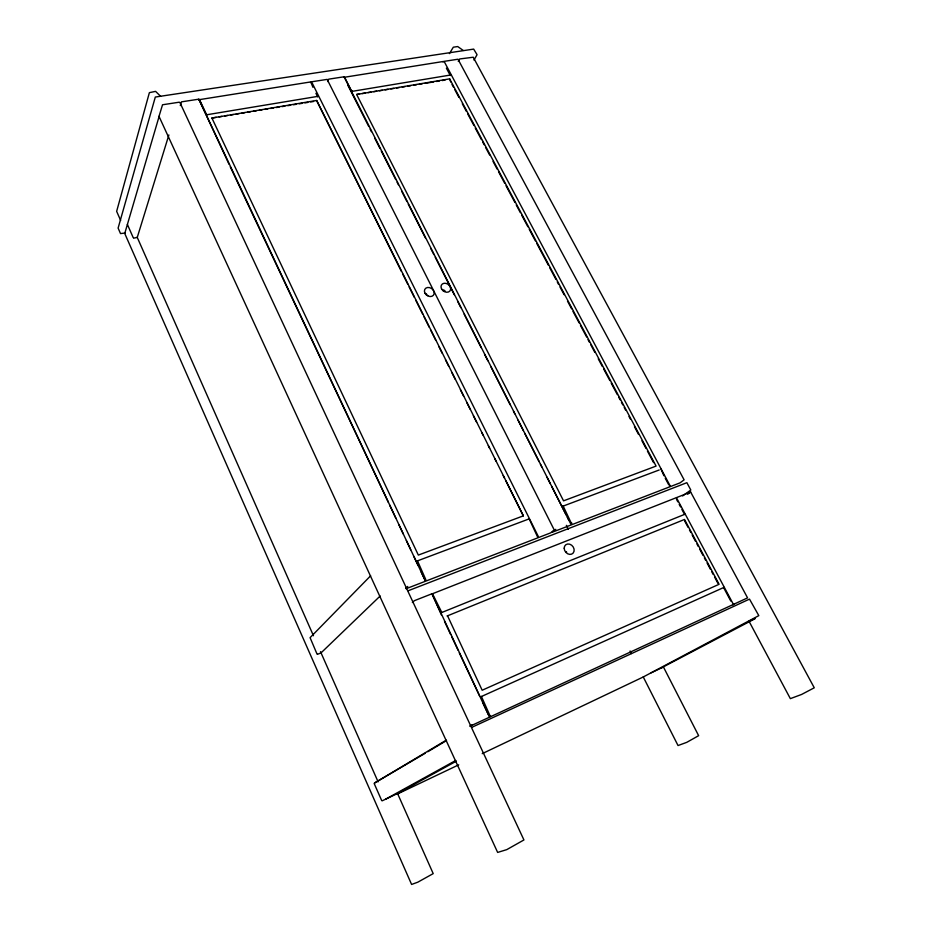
<?xml version="1.0" encoding="UTF-8"?>
<svg xmlns="http://www.w3.org/2000/svg" width="931" height="931" viewBox="0 0 931 931"><rect width="100%" height="100%" fill="white"/><g stroke="black" fill="none" stroke-linecap="round" stroke-linejoin="round"><path stroke-width="1.4" d="M456.248 761.209L397.549 793.526L433.206 873.615L417.833 882.169L411.595 884.45L124.742 233.483L159.178 116.2M168.872 134.972L137.253 237.417L133.703 238.15M180.311 105.587L181.475 101.851L198.838 99.175L424.967 580.001L421.243 572.111M229.038 164.228L198.838 99.175M317.983 96.335L206.659 114.781L199.513 99.629L310.779 81.916L312.932 87.293M211.896 118.028L316.645 100.467L523.35 515.855L418.333 555.085L211.896 118.028L216.19 117.329M529.087 518.695L537.443 536.605L538.234 536.303L311.559 81.8L327.153 79.391L554.236 529.948L550.64 532.869L406.091 588.729M316.645 100.467L401.377 271.375M327.619 81.556L328.701 79.158L344.074 76.784L570.68 523.781L571.878 523.141M344.074 76.784L343.807 77.354L443.4 61.469L443.098 62.016M450.627 75.004L351.778 91.413L352.046 90.854M356.631 94.473L449.638 78.856L656.087 466.082L563.546 500.843L356.631 94.473L359.482 94.008M449.429 53.602L453.304 47.202L457.715 46.55L463.242 50.449M458.273 61.458L459.705 58.956L473.239 57.233L814.264 687.788L801.626 694.445L790.349 698.646L749.059 621.338M449.638 78.856L450.697 81.963M473.984 60.061L477.068 54.685L473.67 49.099L155.314 97.045L118.109 228.095L120.518 233.588L125.348 232.994M370.643 575.777L310.081 637.665L316.982 653.946M380.174 595.991L321.044 652.887L317.436 654.33M424.967 580.001L425.828 579.664L417.402 560.671M405.741 588.322L407.755 586.449M412.363 602.497L414.4 600.67L431.972 593.769L489.438 716.835L490.73 716.183M441.445 614.984L431.972 593.769M431.6 594.094L690.662 492.034L747.57 597.877L470.143 726.145M571.436 523.49L563.115 505.905M432.473 593.745L441.76 612.342M447.101 615.996L684.529 519.451L719.104 584.284L482.165 690.232L447.485 615.682M555.784 529.343L552.176 532.276L680.084 482.84L684.11 479.837L457.982 59.223L444.099 61.365L669.936 485.482L669.249 485.749L669.715 485.4M661.022 469.108L663.896 475.729M682.598 495.955L690.814 490.009L686.88 482.689L408.197 590.743M687.613 494.233L690.662 492.034M441.387 612.656L685.088 514.18M490.311 716.428L481.42 696.435M446.286 740.168L374.309 783.146L425.339 753.202M469.98 726.052L472.308 724.667M427.829 751.713L446.554 740.552M481.001 696.691L724.132 587.321M733.279 604.463L732.755 604.754L733.965 604.149M385.737 799.124L455.725 760.476M660.556 668.342L754.89 618.778M382.129 800.846L397.7 793.433M651.223 672.787L663.338 667.027M397.304 794.073L458.715 764.84M482.235 753.645L642.949 677.128L758.812 615.635L749.502 599.11L471.912 727.286M748.722 621.489L755.099 618.475M417.041 561.021L528.68 519.056M562.685 506.266L659.195 469.98M443.063 290.391L444.145 290.111M219.053 116.864L221.915 116.398M224.778 115.933L227.641 115.467M230.504 115.002L233.367 114.536M236.23 114.071L239.092 113.605M241.955 113.14L244.818 112.674M247.681 112.209L250.544 111.743M253.407 111.278L256.269 110.812M259.132 110.335L261.995 109.87M264.858 109.404L267.721 108.939M270.584 108.473L273.446 108.008M276.309 107.542L279.172 107.077M282.035 106.611L284.898 106.146M287.76 105.68L290.623 105.215M293.486 104.749L296.349 104.284M299.212 103.818L302.075 103.353M304.937 102.887L307.8 102.422M310.663 101.956L313.526 101.491M362.334 93.554L365.196 93.088M368.048 92.623L370.899 92.157M373.75 91.692L376.601 91.226M379.452 90.761L382.304 90.295M385.155 89.842L388.006 89.376M390.857 88.911L393.708 88.445M396.559 87.98L399.422 87.514M402.273 87.049L405.125 86.583M407.976 86.129L410.827 85.664M413.678 85.198L416.529 84.733M419.381 84.267L422.232 83.802M425.083 83.336L433.648 81.951M436.499 81.486L439.351 81.02M442.202 80.555L445.053 80.089M179.287 102.189L162.529 104.772L159.003 116.363L497.643 852.424L506.767 849.631L523.932 839.948L179.904 102.503M198.652 99.757L199.513 99.629M310.523 82.487L311.315 82.37M160.609 96.324L155.593 91.366L149.379 92.646L116.643 211.36L120.658 220.461M676.488 497.771L733.442 604.44M446.38 68.172L450.313 75.551M665.234 478.231L668.574 484.492M676.476 499.307L677.838 501.844M679.188 504.381L680.538 506.918M681.899 509.455L684.599 514.517M723.608 587.624L730.8 601.077M452.059 84.523L453.432 87.083M454.794 89.644L458.89 97.336M462.311 103.748L466.408 111.441M467.769 114.001L473.926 125.534M475.287 128.094L481.432 139.627M482.805 142.199L484.167 144.759M485.528 147.319L489.636 155.011M493.046 161.424L497.142 169.105M498.516 171.676L504.66 183.209M506.022 185.769L514.901 202.434M516.274 204.995L520.371 212.687M521.732 215.247L527.889 226.78M529.25 229.352L535.395 240.885M536.768 243.445L548.382 265.23M549.744 267.791L555.888 279.335M557.262 281.895L558.623 284.455M559.985 287.016L564.093 294.708M567.503 301.12L571.599 308.813M572.972 311.373L579.117 322.906M580.479 325.466L586.635 336.999M587.996 339.571L589.358 342.131M590.731 344.691L594.828 352.384M598.249 358.796L602.345 366.477M603.707 369.048L609.852 380.581M611.225 383.141L617.369 394.674M618.731 397.246L620.104 399.806M621.466 402.367L622.839 404.927M624.201 407.499L625.562 410.059M628.984 416.471L630.345 419.031M634.453 426.724L638.55 434.405M641.959 440.817L646.056 448.509M647.429 451.07L653.574 462.602M684.727 521.057L688.114 527.412M689.464 529.948L690.825 532.485M692.175 535.034L695.562 541.388M696.912 543.925L698.273 546.462M699.623 549.011L703.01 555.365M704.371 557.902L705.721 560.439M707.071 562.987L710.458 569.341M711.819 571.878L713.169 574.415M714.531 576.964L717.906 583.318M663.431 666.98L698.634 735.676L686.764 742.344L678.036 745.545L643.228 676.895M344.575 77.226L351.778 91.413M347.752 85.117L368.792 126.523M370.107 129.106L371.422 131.702M374.716 138.172L379.976 148.518M381.291 151.113L395.756 179.578M397.072 182.162L398.387 184.757M401.68 191.216L406.94 201.573M408.255 204.157L425.351 237.801M430.611 248.158L433.904 254.629M435.219 257.212L454.281 294.743M457.575 301.213L460.857 307.684M464.15 314.154L481.246 347.798M484.539 354.269L487.821 360.739M491.114 367.21L510.176 404.729M513.47 411.199L514.785 413.795M518.078 420.253L523.338 430.611M524.653 433.194L539.119 461.671M540.434 464.255L541.749 466.838M547.009 477.196L550.291 483.666M551.606 486.25L566.083 514.727M567.398 517.31L568.713 519.894M566.374 525.34L568.341 529.227M630.089 650.99L631.404 653.574M315.923 93.298L317.727 96.894M402.669 273.982L407.859 284.386M409.163 286.981L414.353 297.385M415.645 299.991L422.79 314.294M424.082 316.889L429.272 327.293M430.576 329.9L435.766 340.304M439.001 346.809L442.248 353.303M445.495 359.808L448.742 366.314M451.977 372.807L455.224 379.313M460.414 389.717L463.661 396.222M466.908 402.727L470.143 409.221M473.39 415.726L476.637 422.232M481.827 432.636L483.119 435.231M488.31 445.635L489.613 448.242M494.803 458.646L496.095 461.241M503.229 475.543L504.532 478.15M505.824 480.745L523.35 515.855M230.271 166.858L388.378 502.379M389.624 505.009L395.815 518.16M398.922 524.747L403.263 533.952M406.358 540.527L410.699 549.744M413.806 556.319L418.135 565.524M444.518 621.512L450.674 634.57M451.907 637.176L458.064 650.234M459.286 652.852L479.593 695.946M482.677 702.474L488.822 715.532M137.148 237.172L313.456 635.722M320.508 651.665L378.102 781.854M127.396 224.441L133.226 237.661M374.25 783.693L381.675 800.509M427.911 295.523A1.327 1.047 35.8 0 1 426.468 293.777M445.181 290.938A1.315 1.036 36.5 0 1 442.958 290.1M566.653 552.06A1.408 1.164 52 0 1 566.095 551.606M424.943 293.137A5.249 4.155 35.9 0 0 433.415 295.255A5.249 4.155 35.9 0 0 429.552 287.609A5.249 4.155 35.9 0 0 424.943 293.137M441.55 288.866A5.214 4.096 36.5 0 0 449.929 290.984A5.214 4.096 36.5 0 0 446.065 283.396A5.214 4.096 36.5 0 0 441.55 288.866M564.198 548.219A5.574 4.585 52 0 0 571.681 554.12A5.574 4.585 52 0 0 571.669 545.229A5.574 4.585 52 0 0 564.198 548.219"/></g></svg>
